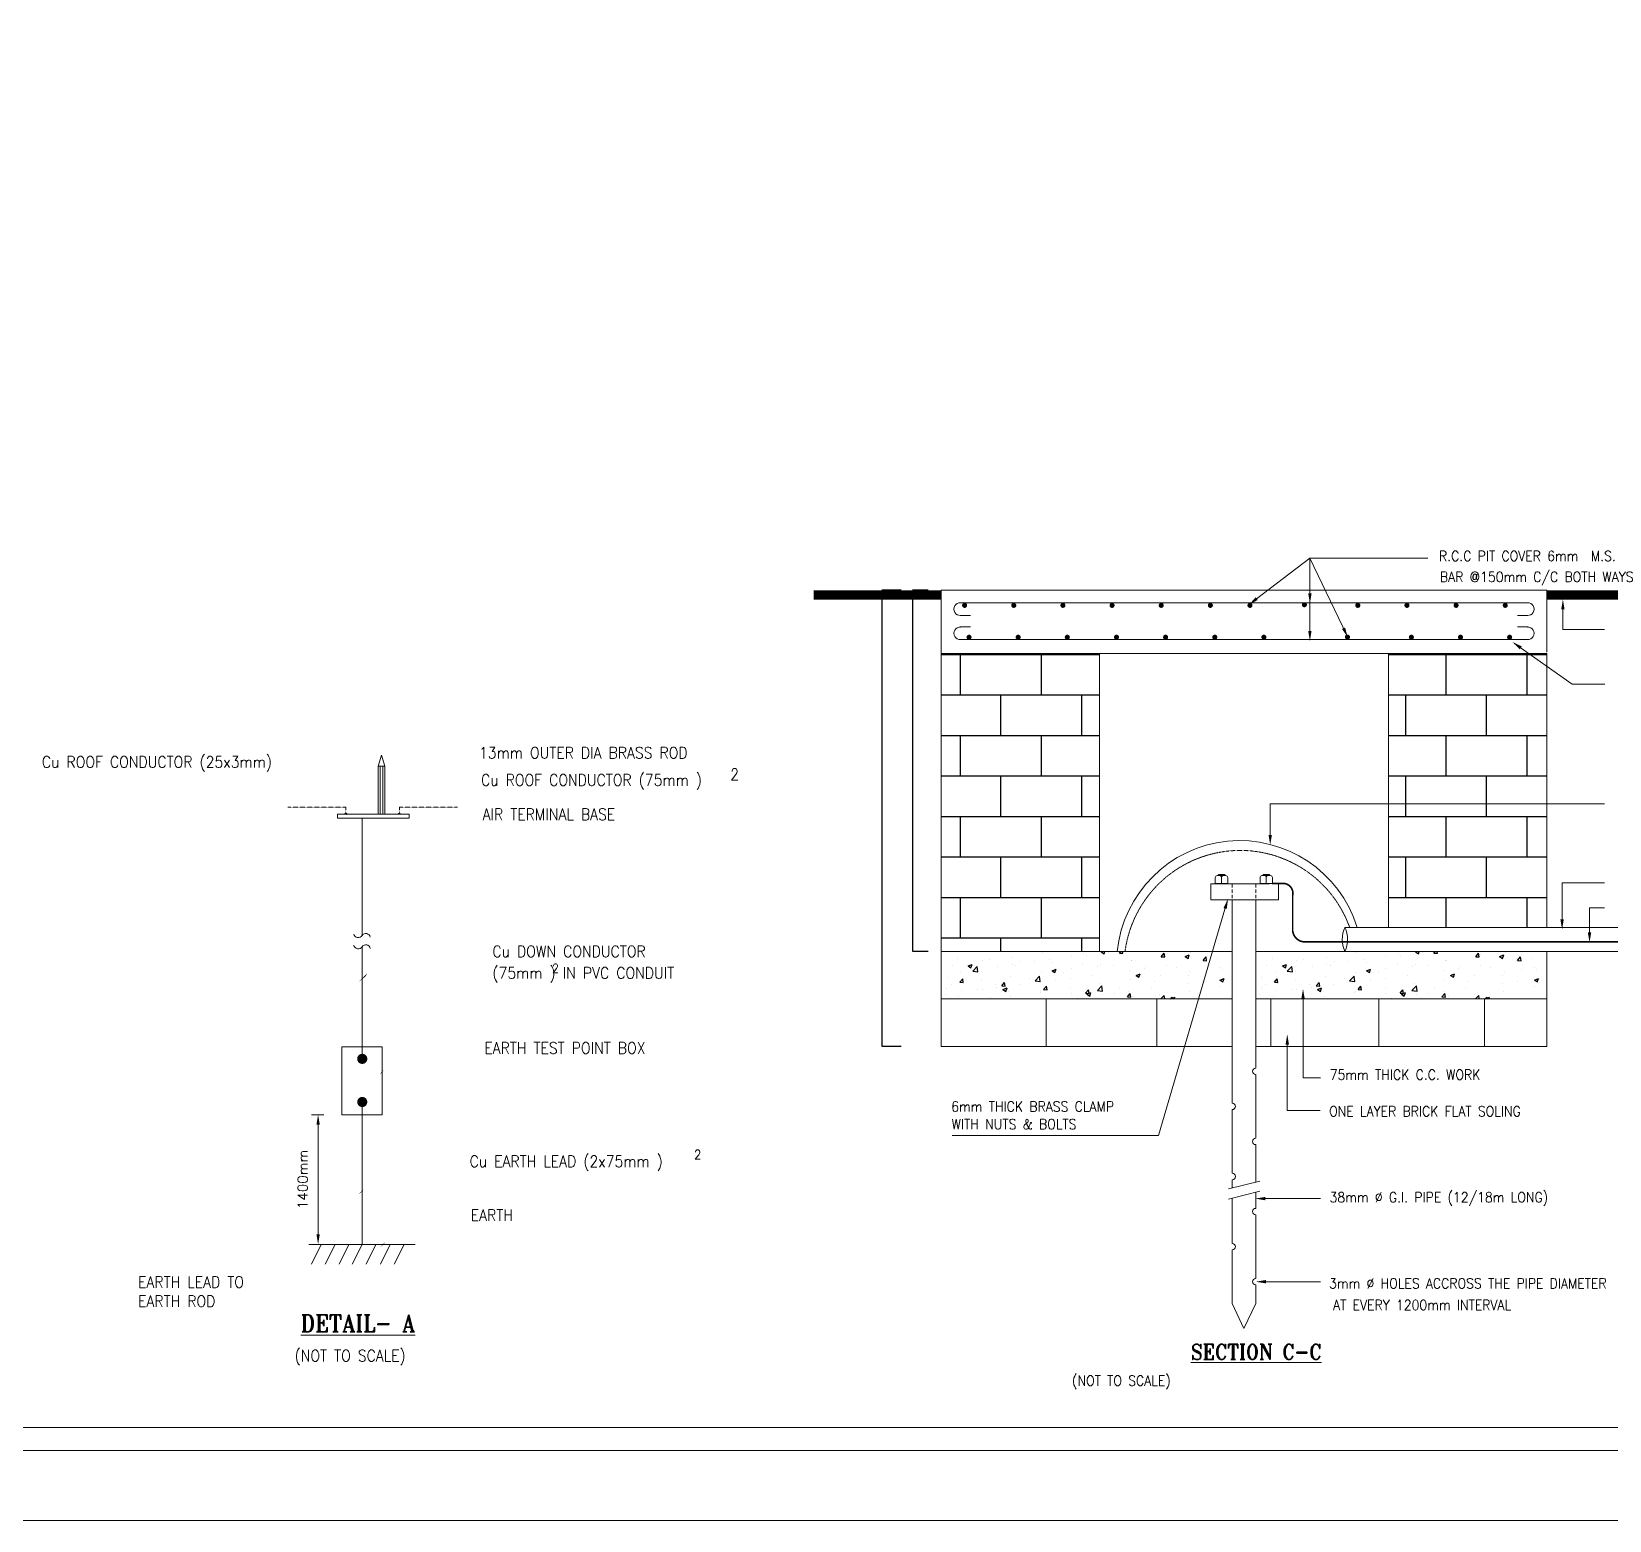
# Model space of a CAD drawing. Extents: x 227908 to 346795, y -79583 to 2597.
# Drawn here: x 252470 to 295575, y -79583 to -38921 of the extents above; entities that cross this region are included whole.
import ezdxf
from ezdxf.enums import TextEntityAlignment as Align

# ---------------------------------------------------------------- set-up
doc = ezdxf.new("R2010")
doc.units = 0
doc.header["$LTSCALE"] = 3
doc.header["$MEASUREMENT"] = 0
doc.header["$PDMODE"] = 2
doc.header["$PDSIZE"] = -100
doc.linetypes.add('CENTER', pattern=[2, 1.25, -0.25, 0.25, -0.25])
doc.linetypes.add('DASHED', pattern=[0.75, 0.5, -0.25])
doc.layers.get('0').update_dxf_attribs({"linetype": 'CONTINUOUS'})
doc.layers.get('DEFPOINTS').update_dxf_attribs({"linetype": 'CONTINUOUS'})
for name, color, linetype in [('COL', 1, 'CONTINUOUS'), ('DIM', 3, 'CONTINUOUS'), ('TEXT', 4, 'CONTINUOUS'), ('TITLE', 6, 'CONTINUOUS'), ('WALL', 3, 'CONTINUOUS')]:
    doc.layers.add(name, color=color, linetype=linetype)
doc.styles.add('ROMANT', font='romant')
doc.styles.add('RS', font='ROMANS.SHX')
doc.styles.add('RT', font='ROMANT.SHX')
doc.dimstyles.new('DIM-O', dxfattribs={"dimscale": 96, "dimtxt": 250, "dimasz": 0.03125, "dimexe": 0.125, "dimexo": 0, "dimgap": 75, "dimtad": 2, "dimdec": 4, "dimzin": 0, "dimdsep": 46, "dimlunit": 4, "dimtxsty": 'RS', "dimblk": 'DOT', "dimcen": 0.125, "dimadec": 0, "dimazin": 0, "dimtfac": 25, "dimtdec": 4, "dimtmove": 2, "dimatfit": 3, "dimldrblk": 'DOT', "dimfxl": 1, "dimtolj": 1, "dimtzin": 0, "dimarcsym": 0})

# ---------------------------------------------------------------- blocks, each defined once
blk = doc.blocks.new('*D29')
at = {"layer": 'DEFPOINTS', "color": 0}
for p in [(275709, -54177), (276229, -54177), (276229, -66636)]:
    blk.add_point(p, dxfattribs=at)
at = {"layer": 'DIM', "color": 0, "lineweight": -2}
for p, q in [((276225, -54177), (275699, -54177)), ((275709, -66630), (275709, -54183)), ((276225, -66636), (275699, -66636))]:
    blk.add_line(p, q, dxfattribs=at)
at = {"layer": 'DIM', "color": 0}
for points in [[(275708, -54183), (275710, -54183), (275709, -54177)], [(275708, -66630), (275710, -66630), (275709, -66636)]]:
    blk.add_solid(points, dxfattribs=at)
at = {"layer": 'DIM', "color": 0, "lineweight": 13, "insert": (275699, -60393), "char_height": 5.75, "attachment_point": 5, "rotation": 90, "style": 'RS'}
blk.add_mtext('\\A1;650mm', dxfattribs=at)
blk = doc.blocks.new('_DOT')
at = {"color": 0, "linetype": 'ByBlock'}
blk.add_line((-0.5, 0), (-1, 0), dxfattribs=at)
at = {"color": 0, "linetype": 'ByBlock', "const_width": 0.5}
blk.add_lwpolyline([(-0.25, 0, 1), (0.25, 0, 1)], format="xyb", close=True, dxfattribs=at)
blk = doc.blocks.new('*D30')
at = {"layer": 'DEFPOINTS', "color": 0}
for p in [(276548, -54177), (276970, -54177), (276970, -64044)]:
    blk.add_point(p, dxfattribs=at)
at = {"layer": 'DIM', "color": 0, "lineweight": -2}
for p, q in [((276966, -54177), (276538, -54177)), ((276548, -64038), (276548, -54183)), ((276966, -64044), (276538, -64044))]:
    blk.add_line(p, q, dxfattribs=at)
at = {"layer": 'DIM', "color": 0}
for points in [[(276547, -54183), (276549, -54183), (276548, -54177)], [(276547, -64038), (276549, -64038), (276548, -64044)]]:
    blk.add_solid(points, dxfattribs=at)
at = {"layer": 'DIM', "color": 0, "lineweight": 13, "insert": (276542, -59140), "char_height": 5.75, "attachment_point": 5, "rotation": 90, "style": 'RS'}
blk.add_mtext('\\A1;450mm', dxfattribs=at)
blk = doc.blocks.new('*X6')
at = {"color": 0}
for p, q in [((11553.7, 10368), (11803.7, 10368)), ((11584, 10304), (11584, 10368)), ((11648, 10368), (11648, 10369.5)), ((11712, 10304), (11712, 10368)), ((11776, 10368), (11776, 10369.5)), ((12261, 10368), (12511, 10368)), ((12288, 10368), (12288, 10369.5)), ((12352, 10304), (12352, 10368)), ((12416, 10368), (12416, 10369.5)), ((12480, 10304), (12480, 10368)), ((11553.7, 10304), (11803.7, 10304)), ((11648, 10240), (11648, 10304)), ((11776, 10240), (11776, 10304)), ((12261, 10304), (12511, 10304)), ((12288, 10240), (12288, 10304)), ((12416, 10240), (12416, 10304)), ((11553.7, 10240), (11803.7, 10240)), ((11584, 10176), (11584, 10240)), ((11712, 10176), (11712, 10240)), ((12261, 10240), (12511, 10240)), ((12352, 10176), (12352, 10240)), ((12480, 10176), (12480, 10240)), ((11553.7, 10176), (11803.7, 10176)), ((11648, 10112), (11648, 10176)), ((11776, 10112), (11776, 10176)), ((12261, 10176), (12511, 10176)), ((12288, 10112), (12288, 10176)), ((12416, 10112), (12416, 10176)), ((11553.7, 10112), (11803.7, 10112)), ((11584, 10048), (11584, 10112)), ((11712, 10048), (11712, 10112)), ((12261, 10112), (12511, 10112)), ((12352, 10048), (12352, 10112)), ((12480, 10048), (12480, 10112)), ((11553.7, 10048), (11803.7, 10048)), ((11648, 9984), (11648, 10048)), ((11776, 9984), (11776, 10048)), ((12261, 10048), (12511, 10048)), ((12288, 9984), (12288, 10048)), ((12416, 9984), (12416, 10048)), ((11553.7, 9984), (11803.7, 9984)), ((11584, 9920), (11584, 9984)), ((11712, 9920), (11712, 9984)), ((12261, 9984), (12511, 9984)), ((12352, 9936.5), (12352, 9984)), ((12480, 9936.5), (12480, 9984)), ((11553.7, 9920), (11803.7, 9920)), ((11648, 9898.5), (11648, 9920)), ((11776, 9898.5), (11776, 9920))]:
    blk.add_line(p, q, dxfattribs=at)
blk = doc.blocks.new('*X10')
at = {"color": 0}
for p, q in [((-8943, -23975), (-8943, -23975)), ((-8529, -24017), (-8529, -24017)), ((-8409, -23997), (-8409, -23997)), ((-8024, -23953), (-8024, -23953)), ((-7875, -24020), (-7875, -24020)), ((-7633, -24031), (-7633, -24031)), ((-7504, -23878), (-7504, -23878)), ((-7374, -23995), (-7374, -23995)), ((-7002, -23948), (-7002, -23948)), ((-6791, -23894), (-6791, -23894)), ((-6751, -23915), (-6751, -23915)), ((-6492, -23860), (-6477, -23854)), ((-6492, -23860), (-6443, -23894)), ((-6443, -23894), (-6429, -23854)), ((-6373, -23865), (-6373, -23865)), ((-6180, -23881), (-6157, -23854)), ((-6180, -23881), (-6120, -23886)), ((-6120, -23886), (-6126, -23854)), ((-5978, -24001), (-5978, -24001)), ((-5968, -24014), (-5968, -24014)), ((-5465, -23931), (-5465, -23931)), ((-5463, -23944), (-5415, -23886)), ((-5463, -23944), (-5403, -23949)), ((-5403, -23949), (-5415, -23886)), ((-5385, -23914), (-5385, -23914)), ((-5055, -23940), (-4985, -23913)), ((-5055, -23940), (-5005, -23974)), ((-5005, -23974), (-4985, -23913)), ((-4960, -23867), (-4960, -23867)), ((-4746, -24007), (-4697, -23949)), ((-4746, -24007), (-4686, -24012)), ((-4744, -24010), (-4744, -24010)), ((-4686, -24012), (-4697, -23949)), ((-4493, -23977), (-4493, -23977)), ((-9124, -24295), (-9124, -24295)), ((-9042, -24087), (-9042, -24087)), ((-8894, -24197), (-8894, -24197)), ((-8770, -24102), (-8700, -24076)), ((-8770, -24102), (-8720, -24136)), ((-8720, -24136), (-8700, -24076)), ((-8690, -24191), (-8612, -24110)), ((-8690, -24191), (-8601, -24205)), ((-8601, -24205), (-8612, -24110)), ((-8541, -24195), (-8541, -24195)), ((-8262, -24114), (-8262, -24114)), ((-8036, -24286), (-8036, -24286)), ((-8012, -24081), (-8012, -24081)), ((-7957, -24095), (-7957, -24095)), ((-7623, -24356), (-7545, -24275)), ((-7534, -24370), (-7545, -24275)), ((-7516, -24211), (-7516, -24211)), ((-7341, -24043), (-7341, -24043)), ((-7332, -24183), (-7262, -24156)), ((-7332, -24183), (-7283, -24216)), ((-7283, -24216), (-7262, -24156)), ((-7135, -24214), (-7135, -24214)), ((-7003, -24140), (-7003, -24140)), ((-6808, -24065), (-6808, -24065)), ((-6636, -24259), (-6636, -24259)), ((-6552, -24114), (-6552, -24114)), ((-6498, -24076), (-6498, -24076)), ((-6274, -24088), (-6274, -24088)), ((-6004, -24176), (-6004, -24176)), ((-5895, -24263), (-5825, -24236)), ((-5895, -24263), (-5846, -24296)), ((-5846, -24296), (-5825, -24236)), ((-5754, -24143), (-5754, -24143)), ((-5740, -24110), (-5740, -24110)), ((-5477, -24264), (-5477, -24264)), ((-5375, -24093), (-5375, -24093)), ((-5206, -24133), (-5206, -24133)), ((-5003, -24264), (-5003, -24264)), ((-4972, -24200), (-4972, -24200)), ((-4672, -24155), (-4672, -24155)), ((-4453, -24125), (-4453, -24125)), ((-4420, -24164), (-4420, -24164)), ((-9138, -24486), (-9138, -24486)), ((-9054, -24420), (-9054, -24420)), ((-8910, -24382), (-8862, -24325)), ((-8910, -24382), (-8851, -24387)), ((-8884, -24514), (-8884, -24514)), ((-8851, -24387), (-8862, -24325)), ((-8604, -24508), (-8604, -24508)), ((-8541, -24350), (-8541, -24350)), ((-8526, -24508), (-8526, -24508)), ((-8301, -24414), (-8301, -24414)), ((-8275, -24475), (-8275, -24475)), ((-8193, -24445), (-8145, -24388)), ((-8193, -24445), (-8133, -24450)), ((-8173, -24505), (-8103, -24478)), ((-8173, -24505), (-8123, -24539)), ((-8133, -24450), (-8145, -24388)), ((-8123, -24539), (-8103, -24478)), ((-8070, -24531), (-8070, -24531)), ((-7896, -24425), (-7896, -24425)), ((-7718, -24314), (-7718, -24314)), ((-7623, -24356), (-7534, -24370)), ((-7536, -24554), (-7536, -24554)), ((-7529, -24543), (-7529, -24543)), ((-7476, -24508), (-7428, -24450)), ((-7476, -24508), (-7416, -24513)), ((-7416, -24513), (-7428, -24450)), ((-7265, -24342), (-7265, -24342)), ((-7015, -24309), (-7015, -24309)), ((-7015, -24473), (-7015, -24473)), ((-7002, -24576), (-7002, -24576)), ((-6759, -24570), (-6710, -24513)), ((-6759, -24570), (-6699, -24576)), ((-6753, -24564), (-6753, -24564)), ((-6736, -24585), (-6666, -24558)), ((-6699, -24576), (-6710, -24513)), ((-6686, -24619), (-6666, -24558)), ((-6556, -24522), (-6478, -24441)), ((-6556, -24522), (-6467, -24536)), ((-6510, -24409), (-6510, -24409)), ((-6467, -24536), (-6478, -24441)), ((-6267, -24570), (-6267, -24570)), ((-6170, -24464), (-6170, -24464)), ((-6041, -24633), (-5993, -24576)), ((-6017, -24537), (-6017, -24537)), ((-5982, -24638), (-5993, -24576)), ((-5991, -24334), (-5991, -24334)), ((-5638, -24488), (-5638, -24488)), ((-5586, -24364), (-5586, -24364)), ((-5007, -24404), (-5007, -24404)), ((-4984, -24533), (-4984, -24533)), ((-4756, -24372), (-4756, -24372)), ((-4465, -24458), (-4465, -24458)), ((-4458, -24343), (-4388, -24316)), ((-4458, -24343), (-4408, -24376)), ((-4409, -24376), (-4388, -24316)), ((-4378, -24322), (-4378, -24322)), ((-9157, -24591), (-9157, -24591)), ((-8927, -24620), (-8927, -24620)), ((-8393, -24643), (-8393, -24643)), ((-8048, -24618), (-8048, -24618)), ((-7859, -24665), (-7859, -24665)), ((-7336, -24664), (-7336, -24664)), ((-6899, -24654), (-6899, -24654)), ((-6736, -24585), (-6686, -24619)), ((-6469, -24599), (-6469, -24599)), ((-6041, -24633), (-5982, -24638)), ((-5935, -24621), (-5935, -24621)), ((-5489, -24597), (-5489, -24597)), ((-5468, -24666), (-5411, -24606)), ((-5404, -24666), (-5411, -24606)), ((-5401, -24644), (-5401, -24644)), ((-5299, -24666), (-5276, -24639)), ((-5298, -24665), (-5228, -24638)), ((-5298, -24665), (-5297, -24666)), ((-5271, -24666), (-5276, -24639)), ((-5238, -24666), (-5228, -24638))]:
    blk.add_line(p, q, dxfattribs=at)
blk = doc.blocks.new('*X11')
at = {"color": 0}
for p, q in [((-6216, -3129), (-6210, -3123)), ((-6216, -3126), (-6213, -3123)), ((-6215, -3132), (-6206, -3123)), ((-6211, -3132), (-6203, -3123)), ((-6208, -3132), (-6199, -3123)), ((-6204, -3132), (-6196, -3123)), ((-6201, -3132), (-6192, -3123)), ((-6197, -3132), (-6189, -3124)), ((-6194, -3132), (-6189, -3127)), ((-6190, -3132), (-6189, -3131))]:
    blk.add_line(p, q, dxfattribs=at)

msp = doc.modelspace()

# ---------------------------------------------------------------- linework, layer by layer
at = {"color": 0, "lineweight": 13}
for p, q in [((261938.74891, -58981.01062), (262121.43228, -58981.01062)), ((261997.30443, -60294.98935), (261997.30443, -58981.01062)), ((262064.31918, -60294.98935), (262064.31918, -58981.01062))]:
    msp.add_line(p, q, dxfattribs=at)
at = {"color": 0, "linetype": 'ByBlock', "lineweight": 13}
for p, q in [((260452.76758, -68502.21832), (260119.13146, -68502.21832)), ((260298.68146, -71773.3833), (260298.68146, -68771.54332)), ((260419.02613, -72042.7083), (260119.13146, -72042.7083))]:
    msp.add_line(p, q, dxfattribs=at)
at = {"color": 0, "lineweight": 13}
for points in [[(262028.9213, -58680.74123), (261938.74891, -58981.01062), (261938.74891, -60294.98935), (262121.43228, -60294.98935), (262121.43228, -58981.01062)], [(260830.86507, -60294.98935), (262784.41891, -60294.98935), (262784.41891, -60408.07659), (260830.86507, -60408.07659)]]:
    msp.add_lwpolyline(points, close=True, dxfattribs=at)
for points in [[(260433.55962, -60092.52525, 0, 143.64, 0), (260222.11358, -59875.76657, 0, 0, 0), (259746.65666, -59382.89472, 0, 0, 0), (254074.91414, -59382.89472, 0, 0, 0)], [(261497.89483, -72042.7083, 0, 0, 0), (261500.07905, -72770.93954, 0, 0, -0.407238606), (261263.25437, -73105.9337, 0, 0, 0), (261071.3629, -73105.9337, 0, 0, 0), (259506.87969, -73105.9337, 143.64, 0, 0), (259145.84475, -73105.9337, 0, 0, 0)]]:
    msp.add_lwpolyline(points, format="xyseb", dxfattribs=at)
at = {"color": 0, "linetype": 'DASHED', "lineweight": 13}
for points in [[(261053.73764, -60279.72933), (261053.73764, -60106.5107), (259469.44803, -60106.5107)], [(262518.83638, -60279.72933), (262518.83638, -60106.5107), (264103.12599, -60106.5107)]]:
    msp.add_lwpolyline(points, dxfattribs=at)
at = {"color": 0, "lineweight": 13}
for points in [[(261030.48357, -60294.98935), (261030.48357, -60279.72933), (261078.57079, -60279.72933), (261078.57079, -60294.98935)], [(262495.58231, -60294.98935), (262495.58231, -60279.72933), (262543.66952, -60279.72933), (262543.66952, -60294.98935)]]:
    msp.add_lwpolyline(points, dxfattribs=at)
for centre, start, end in [((285916.00752, -67317.5039), 90, 270), ((285270.48094, -68275.1039), 270, 90), ((285916.00752, -69232.7039), 90, 270), ((285270.48094, -70190.3039), 270, 90), ((285916.00752, -71147.9039), 90, 270), ((285270.48094, -72105.5039), 270, 90), ((285916.00752, -73063.1039), 90, 270)]:
    msp.add_arc(centre, 87.78, start, end, dxfattribs=at)
at = {"color": 0, "linetype": 'ByBlock', "lineweight": 13}
for points in [[(260253.79396, -68771.54332), (260343.56896, -68771.54332), (260298.68146, -68502.21832)], [(260253.79396, -71773.3833), (260343.56896, -71773.3833), (260298.68146, -72042.7083)]]:
    msp.add_solid(points, dxfattribs=at)
at = {"layer": 'COL', "color": 0, "linetype": 'CENTER', "lineweight": 13}
for p, q in [((261497.89483, -63609.86341), (261497.89483, -60408.07659)), ((261497.89483, -67056.42565), (261497.89483, -63915.40589))]:
    msp.add_line(p, q, dxfattribs=at)
at = {"layer": 'COL', "color": 0, "linetype": 'Continuous', "lineweight": 13}
for p, q in [((285270.48094, -62296.28887), (285270.48094, -62198.58057)), ((285270.48094, -62446.14629), (285270.48094, -62348.62006)), ((285270.48094, -62591.24638), (285270.48094, -62500.85614)), ((285916.00752, -62296.28887), (285916.00752, -62198.58057)), ((285916.00752, -62446.14629), (285916.00752, -62348.62006)), ((285916.00752, -62591.24638), (285916.00752, -62500.85614))]:
    msp.add_line(p, q, dxfattribs=at)
at = {"layer": 'COL', "color": 0, "lineweight": 13}
for p, q in [((285270.48094, -62630.43631), (285270.48094, -68187.3239)), ((285916.00752, -62630.43631), (285916.00752, -67229.7239)), ((288685.12644, -63387.0004), (288348.81976, -63387.0004)), ((285916.00752, -67405.2839), (285916.00752, -69144.9239)), ((261497.89483, -72042.7083), (261497.89483, -68142.33677)), ((285270.48094, -68362.8839), (285270.48094, -70102.5239)), ((285916.00752, -69320.4839), (285916.00752, -70344.11339)), ((285270.48094, -70278.0839), (285270.48094, -70504.32768)), ((285916.00752, -70620.41305), (285916.00752, -71060.1239)), ((285270.48094, -70780.62734), (285270.48094, -72017.7239)), ((285916.00752, -71235.6839), (285916.00752, -72975.3239)), ((260047.00129, -72042.7083), (262948.78837, -72042.7083)), ((260114.48483, -72582.21154), (260384.41844, -72042.7083)), ((260491.67477, -72582.21154), (260761.60837, -72042.7083)), ((260868.8647, -72582.21154), (261138.79831, -72042.7083)), ((261231.54746, -72582.21154), (261501.48106, -72042.7083)), ((261608.73739, -72582.21154), (261878.671, -72042.7083)), ((262000.4347, -72582.21154), (262270.3683, -72042.7083)), ((262377.62463, -72582.21154), (262647.55824, -72042.7083)), ((285270.48094, -72193.2839), (285270.48094, -73656.27406)), ((285916.00752, -73150.8839), (285916.00752, -73656.27406))]:
    msp.add_line(p, q, dxfattribs=at)
for points, format in [([(262773.64927, -60362.38639, 0, 148.12875, 0), (262989.29793, -60362.38639, 0, 0, 0), (264501.73286, -60362.38639, 0, 0, 0)], "xyseb"), ([(261722.23634, -63655.15949, 0.6916553266), (261497.89483, -63609.86341, -0.6823132142), (261274.09099, -63567.62517)], "xyb"), ([(261722.23634, -63960.70197, 0.6916553266), (261497.89483, -63915.40589, -0.6823132142), (261274.09099, -63873.16765)], "xyb"), ([(261593.5769, -64726.93585, 0, 148.12875, 0), (261818.74009, -64456.92225, 0, 0, 0), (262253.19432, -64019.21982, 0, 0, 0), (264706.89242, -64019.21982, 0, 0, 0)], "xyseb"), ([(262047.65784, -67348.62309, 0, 148.12875, 0), (262273.55949, -67092.77394, 0, 0, 0), (262678.85323, -66680.67131, 0, 0, 0), (264607.47787, -66680.67131, 0, 0, 0)], "xyseb")]:
    msp.add_lwpolyline(points, format=format, dxfattribs=at)
msp.add_lwpolyline([(260949.59198, -68502.21832), (260949.59198, -66647.67606), (262046.19767, -66647.67606), (262046.19767, -68502.21832)], close=True, dxfattribs=at)
at = {"layer": 'COL', "color": 0, "lineweight": 13, "const_width": 138.2535}
for points in [[(261434.41128, -66976.72669, 1), (261572.66478, -66976.72669, 1)], [(261434.41128, -68155.63874, 1), (261572.66478, -68155.63874, 1)]]:
    msp.add_lwpolyline(points, format="xyb", close=True, dxfattribs=at)
at = {"layer": 'COL', "color": 0, "lineweight": 13}
for centre, start, end in [((289037.20295, -63715.3116), 154.502084194, 205.497915806), ((287660.43657, -63715.3116), 334.502084194, 25.497915806)]:
    msp.add_arc(centre, 762.66615, start, end, dxfattribs=at)
at = {"layer": 'DEFPOINTS', "color": 0, "lineweight": 13, "ltscale": 0.5}
msp.add_lwpolyline([(227908.1242, -79583.1619), (346795.47958, -79583.1619), (346795.47958, 2597.01741), (227908.1242, 2597.01741)], close=True, dxfattribs=at)
at = {"layer": 'DEFPOINTS', "color": 0, "linetype": 'ByBlock', "lineweight": 13}
for p in [(260298.68146, -68502.21832), (260419.02613, -72042.7083)]:
    msp.add_point(p, dxfattribs=at)
at = {"layer": 'DIM', "color": 0, "lineweight": 13}
for p, q in [((285746.29466, -54556.45056), (287392.14832, -53304.00904)), ((287392.14832, -53304.00904), (290610.46855, -53304.00904)), ((288400.31255, -55403.45884), (287392.14832, -53304.00904)), ((287392.14832, -55494.95871), (287392.14832, -53304.00904)), ((294303.25623, -54495.42215), (294303.25623, -55251.43582)), ((294303.25623, -55251.43582), (295435.67593, -55251.43582)), ((292985.22358, -55632.10636), (294555.37819, -56742.1977)), ((294555.37819, -56742.1977), (295450.63672, -56742.1977)), ((286308.01793, -60012.79777), (295435.67593, -60012.79777)), ((286308.01793, -61071.0584), (286308.01793, -60012.79777)), ((294281.19412, -63373.41239), (294281.19412, -62173.85492)), ((294281.19412, -62173.85492), (295435.67593, -62173.85492)), ((285134.84339, -62672.37729), (283256.33815, -69068.5242)), ((295031.02068, -62849.68511), (295435.67593, -62849.68511)), ((295031.02068, -63732.07381), (295031.02068, -62849.68511)), ((287204.32237, -65339.58807), (287204.32237, -67494.03838)), ((286773.92708, -66378.23229), (286773.92708, -68386.14131)), ((287204.32237, -67494.03838), (287679.37142, -67494.03838)), ((287559.50726, -67494.03838), (287679.37142, -67494.03838)), ((286773.92708, -68386.14131), (287669.18561, -68386.14131)), ((277619.88447, -69068.5242), (283256.33815, -69068.5242)), ((285969.7601, -70794.22157), (287679.37142, -70794.22157)), ((285987.47273, -73063.15814), (287679.37142, -73063.15814))]:
    msp.add_line(p, q, dxfattribs=at)
for points in [[(262127.85283, -59329.52392, 0, 162, 0), (262340.48158, -59113.81134, 0, 0, 0), (262813.64305, -58630.22277, 0, 0, 0), (264512.73787, -58630.22277, 0, 0, 0)], [(263181.72436, -60092.52525, 0, 162, 0), (263394.35312, -59876.81267, 0, 0, 0), (263867.51458, -59393.2241, 0, 0, 0), (264512.73787, -59393.2241, 0, 0, 0)], [(261503.69912, -70603.26047, 0, 162, 0), (261734.162, -70339.83122, 0, 0, 0), (262251.05314, -69810.99056, 0, 0, 0), (264292.02571, -69810.99056, 0, 0, 0)], [(262094.42535, -72042.21275, 0, 162, 0), (262324.88823, -71778.7835, 0, 0, 0), (262841.77938, -71249.94284, 0, 0, 0), (264292.02571, -71249.94284, 0, 0, 0)]]:
    msp.add_lwpolyline(points, format="xyseb", dxfattribs=at)
for points in [[(287438.22708, -54264.98842), (287346.06955, -54264.98842), (287392.14832, -54541.46101)], [(285966.832, -54444.42026), (285909.60456, -54372.18432), (285721.51048, -54579.98462)], [(294257.17746, -54702.77659), (294349.33499, -54702.77659), (294303.25623, -54426.304)], [(287438.22708, -55287.60427), (287346.06955, -55287.60427), (287392.14832, -55564.07686)], [(288268.80459, -55235.7779), (288352.43637, -55197.06438), (288426.76104, -55467.31646)], [(293127.93592, -55789.43501), (293181.13748, -55714.18474), (292928.78587, -55592.20519)], [(286354.0967, -60863.70396), (286261.93917, -60863.70396), (286308.01793, -61140.17655)], [(285032.49313, -62858.50505), (285120.95668, -62884.33549), (285154.21622, -62606.02963)], [(294327.27288, -63166.05795), (294235.11535, -63166.05795), (294281.19412, -63442.53054)], [(295077.09944, -63524.71937), (294984.94191, -63524.71937), (295031.02068, -63801.19196)], [(287158.2436, -65339.96213), (287250.40113, -65339.96213), (287204.32237, -65063.48954)], [(286727.84831, -66585.58674), (286820.00584, -66585.58674), (286773.92708, -66309.11415)], [(286177.11454, -70840.30034), (286177.11454, -70748.14281), (285900.64195, -70794.22157)], [(286194.82718, -73109.2369), (286194.82718, -73017.07937), (285918.35459, -73063.15814)]]:
    msp.add_solid(points, dxfattribs=at)
at = {"layer": 'TITLE', "color": 0, "linetype": 'ByBlock', "lineweight": 13}
msp.add_line((231398.43295, -77048.22413), (343963.02802, -77048.22413), dxfattribs=at)
msp.add_lwpolyline([(230772.55211, 1113.61015), (344588.90885, 1113.61015), (344588.90885, -77674.10496), (230772.55211, -77674.10496)], close=True, dxfattribs=at)
at = {"layer": 'WALL', "color": 0, "lineweight": 13}
for p, q in [((277320.0987, -66635.55334), (277320.0987, -54177.00724)), ((277320.0987, -54177.00724), (293861.79937, -54177.00724)), ((293861.79937, -54177.00724), (293861.79937, -55874.05835)), ((278120.8657, -55182.87688), (277838.48481, -55182.87688)), ((277838.48481, -55528.46762), (293343.41326, -55528.46762)), ((277320.0987, -55904.96093), (293861.79937, -55904.96093)), ((281639.98292, -64043.6228), (281639.98292, -55904.96093)), ((289541.91514, -63387.0004), (289541.91514, -55904.96093)), ((293861.79937, -63387.0004), (293861.79937, -55904.96093)), ((284807.98913, -62024.29852), (284807.98913, -62198.58057)), ((284859.82774, -61972.45991), (284925.42386, -61972.45991)), ((284890.86479, -61972.45991), (284890.86479, -61937.90084)), ((284890.86479, -61937.90084), (285063.66016, -61937.90084)), ((284925.42386, -61972.45991), (285029.10109, -61972.45991)), ((284977.26247, -62024.29852), (284977.26247, -62185.82218)), ((285094.69721, -61972.45991), (285029.10109, -61972.45991)), ((285063.66016, -61972.45991), (285063.66016, -61937.90084)), ((285146.53582, -62024.29852), (285146.53582, -62198.58057)), ((286029.5924, -62024.29852), (286029.5924, -62198.58057)), ((286081.43101, -61972.45991), (286147.02714, -61972.45991)), ((286112.46806, -61937.90084), (286285.26343, -61937.90084)), ((286112.46806, -61972.45991), (286112.46806, -61937.90084)), ((286147.02714, -61972.45991), (286250.70436, -61972.45991)), ((286198.86575, -62024.29852), (286198.86575, -62185.82218)), ((286316.30048, -61972.45991), (286250.70436, -61972.45991)), ((286285.26343, -61972.45991), (286285.26343, -61937.90084)), ((286368.13909, -62024.29852), (286368.13909, -62198.58057)), ((284688.03242, -62198.58057), (286191.35213, -62198.58057)), ((284688.03242, -62198.58057), (284688.03242, -62630.43631)), ((284807.98913, -62185.82218), (285146.53582, -62185.82218)), ((284894.38681, -62198.58057), (285060.13814, -62198.58057)), ((285135.50018, -62198.58057), (285315.33959, -62198.58057)), ((286029.5924, -62185.82218), (286368.13909, -62185.82218)), ((286115.99008, -62198.58057), (286281.74141, -62198.58057)), ((286357.10345, -62198.58057), (286536.94286, -62198.58057)), ((286536.94286, -62198.58057), (286536.94286, -62630.43631)), ((284688.03242, -62630.43631), (286536.94286, -62630.43631)), ((288685.12644, -63387.0004), (296043.95875, -63387.0004)), ((277320.0987, -64043.6228), (285270.48094, -64043.6228)), ((285916.00752, -64043.6228), (296043.95875, -64043.6228)), ((293861.79937, -66635.55334), (293861.79937, -64043.6228)), ((277320.0987, -65339.58807), (285270.48094, -65339.58807)), ((280182.88445, -65339.58807), (280182.88445, -66635.55334)), ((283206.12787, -65339.58807), (283206.12787, -66635.55334)), ((285916.00752, -65339.58807), (293861.79937, -65339.58807)), ((286320.78217, -65339.58807), (286320.78217, -66635.55334)), ((289271.61113, -65339.58807), (289271.61113, -66635.55334)), ((292165.2869, -65339.58807), (292165.2869, -66635.55334)), ((277320.0987, -66635.55334), (285270.48094, -66635.55334)), ((285916.00752, -66635.55334), (293861.79937, -66635.55334)), ((285166.44982, -70530.14733), (286027.2495, -70316.50407)), ((285166.44982, -70806.44699), (286027.2495, -70592.80372)), ((285270.48094, -73656.27406), (285590.94903, -74341.65906)), ((285590.94903, -74341.65906), (285916.00752, -73656.27406))]:
    msp.add_line(p, q, dxfattribs=at)
at = {"layer": 'WALL', "color": 0, "lineweight": 13, "const_width": 259.19305}
for points in [[(277320.0987, -54306.62925), (273838.28159, -54306.62925)], [(293861.79937, -54306.62925), (297343.61647, -54306.62925)]]:
    msp.add_lwpolyline(points, dxfattribs=at)
at = {"layer": 'WALL', "color": 0, "lineweight": 13}
for points in [[(277838.48481, -54522.59798), (293343.41326, -54522.59798)], [(278120.8657, -54868.18872), (277838.48481, -54868.18872)], [(293061.03237, -54868.18872), (293343.41326, -54868.18872)], [(293061.03237, -55182.87688), (293343.41326, -55182.87688)]]:
    msp.add_lwpolyline(points, dxfattribs=at)
at = {"layer": 'WALL', "color": 0, "lineweight": 13, "const_width": 69.11815}
for points in [[(277925.17423, -54592.23016, 1), (277994.29238, -54592.23016, 1)], [(279267.79424, -54592.23016, 1), (279336.91239, -54592.23016, 1)], [(280610.41426, -54592.23016, 1), (280679.53241, -54592.23016, 1)], [(281953.03428, -54592.23016, 1), (282022.15242, -54592.23016, 1)], [(283295.65429, -54592.23016, 1), (283364.77244, -54592.23016, 1)], [(284638.27431, -54592.23016, 1), (284707.39246, -54592.23016, 1)], [(285720.45648, -54592.23016, 1), (285789.57463, -54592.23016, 1)], [(287206.76578, -54574.28116, 1), (287275.88393, -54574.28116, 1)], [(288666.13436, -54592.23016, 1), (288735.25251, -54592.23016, 1)], [(290008.75437, -54592.23016, 1), (290077.87252, -54592.23016, 1)], [(291351.37439, -54592.23016, 1), (291420.49254, -54592.23016, 1)], [(292693.99441, -54592.23016, 1), (292763.11256, -54592.23016, 1)], [(278045.30884, -55462.02651, 1), (278114.42699, -55462.02651, 1)], [(279387.92886, -55462.02651, 1), (279457.047, -55462.02651, 1)], [(280730.54887, -55462.02651, 1), (280799.66702, -55462.02651, 1)], [(282073.16889, -55462.02651, 1), (282142.28704, -55462.02651, 1)], [(283415.7889, -55462.02651, 1), (283484.90705, -55462.02651, 1)], [(284758.40892, -55462.02651, 1), (284827.52707, -55462.02651, 1)], [(286101.02894, -55462.02651, 1), (286170.14708, -55462.02651, 1)], [(288384.1428, -55457.58627, 1), (288453.26095, -55457.58627, 1)], [(290128.88899, -55462.02651, 1), (290198.00713, -55462.02651, 1)], [(291471.509, -55462.02651, 1), (291540.62715, -55462.02651, 1)], [(292814.12902, -55462.02651, 1), (292883.24717, -55462.02651, 1)]]:
    msp.add_lwpolyline(points, format="xyb", close=True, dxfattribs=at)
at = {"layer": 'WALL', "color": 0, "linetype": 'DASHED', "lineweight": 13, "const_width": 43.89}
msp.add_lwpolyline([(286368.13909, -62185.82218), (286660.15619, -62185.82218), (286676.27489, -62186.32975, -0.3421488054), (286922.1092, -62400.93606), (286922.1092, -62462.42065), (286921.16992, -63476.46433, 0.387352027), (287257.89067, -63783.45541), (287257.89067, -63783.45541), (288348.81976, -63782.61467), (296683.36358, -63782.61467)], format="xyb", dxfattribs=at)
at = {"layer": 'WALL', "color": 0, "lineweight": 13}
for centre, radius, start, end in [((277838.48481, -54695.39335), 172.79537, 87.08949797, 272.91050203), ((293343.41326, -54695.39335), 172.79537, 267.08949797, 92.91050203), ((277838.48481, -55355.67225), 172.79537, 87.08949797, 272.91050203), ((293343.41326, -55355.67225), 172.79537, 267.08949797, 92.91050203), ((285474.22078, -64377.89729), 3360.32615, 17.150411685, 174.290956944), ((284859.82774, -62024.29852), 51.83861, 90, 180), ((284925.42386, -62024.29852), 51.83861, 0, 90), ((285029.10109, -62024.29852), 51.83861, 90, 180), ((285094.69721, -62024.29852), 51.83861, 0, 90), ((286081.43101, -62024.29852), 51.83861, 90, 180), ((286147.02714, -62024.29852), 51.83861, 0, 90), ((286250.70436, -62024.29852), 51.83861, 90, 180), ((286316.30048, -62024.29852), 51.83861, 0, 90)]:
    msp.add_arc(centre, radius, start, end, dxfattribs=at)
at = {"layer": 'WALL', "color": 0, "linetype": 'DASHED', "lineweight": 13}
msp.add_arc((285489.81086, -64460.19441), 3174.84758, 19.756901712, 172.460483519, dxfattribs=at)

# ---------------------------------------------------------------- block references
at = {"color": 0, "lineweight": 13}
for name, p, xscale, yscale, zscale in [('*X11', (272191.0498, -54671.6382), 1.7955, 1.7955, 1.7955), ('*X11', (273656.14854, -54671.6382), 1.7955, 1.7955, 1.7955), ('*X10', (292050.41299, -25972.60965), 1.596, 1.596, 1.596), ('*X10', (300641.73142, -25972.60965), 1.596, 1.596, 1.596)]:
    msp.add_blockref(name, p, dxfattribs=dict(at, xscale=xscale, yscale=yscale, zscale=zscale))
at = {"layer": 'WALL', "color": 0, "lineweight": 13, "xscale": 17.27953689000001, "yscale": 17.27953689000001, "zscale": 17.27953689000001}
msp.add_blockref('*X6', (77677.74829, -235085.73102), dxfattribs=at)

# ---------------------------------------------------------------- texts
at = {"color": 0, "linetype": 'ByBlock', "lineweight": 13, "style": 'ROMANT'}
msp.add_text('1400mm', height=269.325, rotation=90, dxfattribs=at).set_placement((259877.47433, -70272.46331), align=Align.MIDDLE_CENTER)
at = {"layer": 'TEXT', "color": 0, "lineweight": 13, "style": 'RT', "width": 0.9}
for s, height, p in [('R.C.C PIT COVER 6mm  M.S.', 276.4725902, (290918.76052, -53381.86205)), ('BAR @150mm C/C BOTH WAYS', 276.4725902, (290944.70984, -53952.36808)), ('13mm OUTER DIA BRASS ROD', 311.031664, (264693.81027, -58774.0765)), ('Cu ROOF CONDUCTOR (25x3mm)', 311.031664, (252752.82727, -59023.80807)), ('2', 311.03166, (271557.1902, -59361.7869)), ('Cu ROOF CONDUCTOR (75mm )', 311.031664, (264749.59509, -59516.85474)), ('AIR TERMINAL BASE', 311.031664, (264791.24169, -60454.86491)), ('Cu DOWN CONDUCTOR', 311.031664, (265060.16447, -64199.84221)), ('(75mm ) IN PVC CONDUIT', 311.031664, (265060.16447, -64786.3986)), ('2', 248.82533, (266686.75313, -64630.99583)), ('EARTH TEST POINT BOX', 311.031664, (264838.95793, -66836.76065)), ('75mm THICK C.C. WORK', 276.4725902, (287934.20654, -67547.94726)), ('6mm THICK BRASS CLAMP', 276.4725902, (277594.46406, -68417.8495)), ('ONE LAYER BRICK FLAT SOLING', 276.4725902, (287918.04203, -68547.10273)), ('WITH NUTS & BOLTS', 276.4725902, (277603.0226, -68899.93161)), ('Cu EARTH LEAD (2x75mm )', 311.031664, (264436.82508, -69931.68724)), ('2', 248.82533, (270571.84133, -69715.12256)), ('38mm %%c G.I. PIPE (12/18m LONG)', 276.4725902, (287930.16566, -70895.60238)), ('EARTH', 311.031664, (264469.8966, -71404.19636)), ('EARTH LEAD TO', 311.031664, (255380.73787, -73228.37053)), ('3mm %%c HOLES ACCROSS THE PIPE DIAMETER', 276.4725902, (287916.15094, -73248.3003)), ('EARTH ROD', 311.031664, (255380.73787, -73752.75982)), ('AT EVERY 1200mm INTERVAL', 276.4725902, (288027.00638, -73836.58206)), ('%%uDETAIL- A', 466.547496, (259822.16072, -74434.30303)), ('(NOT TO SCALE)', 311.031664, (259655.64539, -75239.3719)), ('%%USECTION C-C', 414.7088854, (284143.55147, -75188.23443)), ('(NOT TO SCALE)', 276.4725902, (280892.97738, -75903.30292))]:
    msp.add_text(s, height=height, dxfattribs=at).set_placement(p)

# ---------------------------------------------------------------- dimensions: what is measured, and where the dimension line sits
at = {"layer": 'DIM', "color": 0, "lineweight": 13}
for base, p1, p2, text, picture, middle in [((275708.81482, -54177.00724), (276229.30578, -66635.55334), (276229.30578, -54177.00724), '650mm', '*D29', (275698.78315, -60393.06293)), ((276547.68723, -54177.00724), (276970.10943, -64043.6228), (276970.10943, -54177.00724), '450mm', '*D30', (276541.84098, -59139.86014))]:
    dim = msp.add_linear_dim(base=base, p1=p1, p2=p2, angle=90, text=text, dimstyle='DIM-O', override={"dimscale": 1, "dimtxt": 5.75, "dimasz": 6, "dimexe": 10, "dimexo": 4, "dimgap": 0.0625, "dimtad": 0, "dimcen": 2, "dimtfac": 1.043478, "dimtofl": 0}, dxfattribs=at)
    dim.commit()
    dim.dimension.update_dxf_attribs({"geometry": picture, "text_midpoint": middle, "dimtype": 160})

doc.saveas('drawing.dxf')
